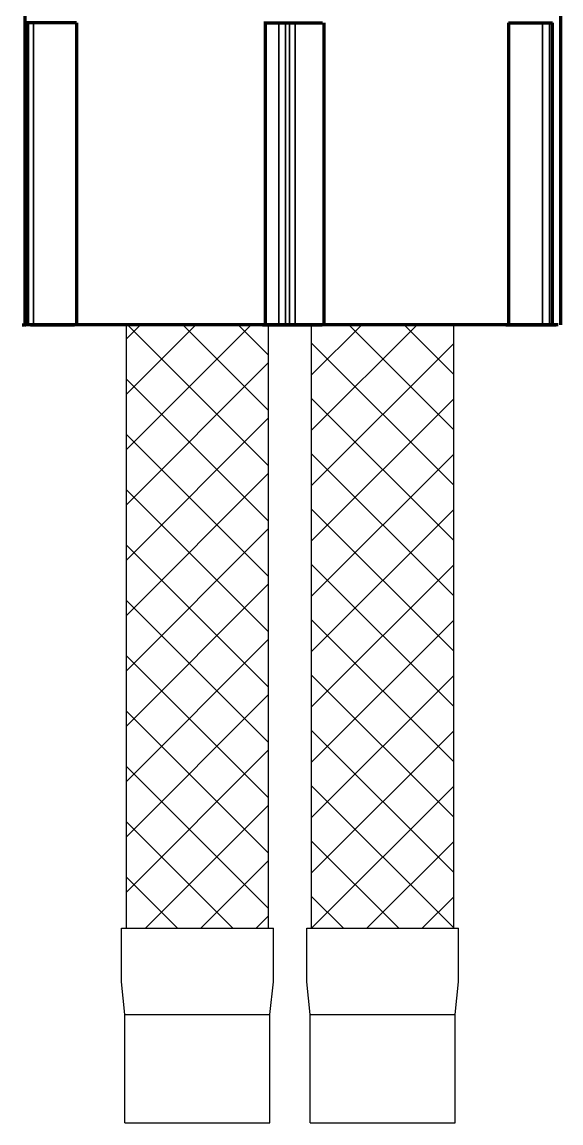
# Model space of a CAD drawing. Header units: millimetres. Extents: x 4859 to 5453, y 1404 to 2244.
# Drawn here: x 4990.7 to 5034.4, y 1496.1 to 1585.4 of the extents above; entities that cross this region are included whole.
import ezdxf

# ---------------------------------------------------------------- set-up
doc = ezdxf.new("R2010")
doc.units = ezdxf.units.MM
doc.layers.add('7_ALL_FEATURES', color=7, linetype='Continuous')

msp = doc.modelspace()

# ---------------------------------------------------------------- linework, layer by layer
at = {"linetype": 'Continuous', "lineweight": 70, "extrusion": (0, 1, 0)}
for p, q in [((4990.92, 1600.847), (4990.92, 1560.847)), ((5034.42, 1560.847), (5034.42, 1600.847)), ((4990.981, 1585.347), (4991.061, 1585.347)), ((4990.981, 1585.347), (4990.981, 1560.847)), ((4991.221, 1585.347), (4991.061, 1585.347)), ((4991.625, 1585.347), (4991.221, 1585.347)), ((4995.102, 1585.347), (4991.625, 1585.347)), ((4995.102, 1585.347), (4995.102, 1560.847)), ((5010.313, 1585.347), (5011.41, 1585.347)), ((5010.422, 1585.347), (5010.422, 1560.847)), ((5011.41, 1585.347), (5011.96, 1585.347)), ((5011.96, 1585.347), (5012.281, 1585.347)), ((5012.281, 1585.347), (5012.733, 1585.347)), ((5012.733, 1585.347), (5015.063, 1585.347)), ((5015.173, 1585.347), (5015.173, 1560.847)), ((5030.173, 1585.347), (5032.908, 1585.347)), ((5030.173, 1585.347), (5030.173, 1560.847)), ((5032.908, 1585.347), (5033.496, 1585.347)), ((5033.496, 1585.347), (5033.656, 1585.347)), ((5033.656, 1585.347), (5033.737, 1585.347)), ((5033.737, 1560.847), (5033.737, 1585.347)), ((4990.682, 1560.847), (4990.743, 1560.847)), ((4990.743, 1560.847), (4990.861, 1560.847)), ((4990.743, 1560.847), (4990.824, 1560.847)), ((4990.904, 1560.847), (4990.824, 1560.847)), ((4990.984, 1560.847), (4990.824, 1560.847)), ((4992.499, 1560.847), (4990.861, 1560.847)), ((4990.904, 1560.847), (4990.984, 1560.847)), ((4991.388, 1560.847), (4990.984, 1560.847)), ((4991.388, 1560.847), (4990.984, 1560.847)), ((4991.366, 1560.847), (4991.446, 1560.847)), ((4991.388, 1560.847), (4994.864, 1560.847)), ((4994.864, 1560.847), (4991.388, 1560.847)), ((4991.398, 1560.847), (4992.544, 1560.847)), ((4991.526, 1560.847), (4991.446, 1560.847)), ((4991.526, 1560.847), (4991.606, 1560.847)), ((4991.606, 1560.847), (4992.194, 1560.847)), ((4994.929, 1560.847), (4992.194, 1560.847)), ((4994.864, 1560.847), (4992.499, 1560.847)), ((4992.544, 1560.847), (4994.929, 1560.847)), ((5010.002, 1560.847), (4994.864, 1560.847)), ((5029.935, 1560.847), (5009.579, 1560.847)), ((5014.935, 1560.847), (5010.185, 1560.847)), ((5010.185, 1560.847), (5011.282, 1560.847)), ((5010.185, 1560.847), (5011.282, 1560.847)), ((5012.625, 1560.847), (5010.295, 1560.847)), ((5010.295, 1560.847), (5015.045, 1560.847)), ((5011.832, 1560.847), (5011.282, 1560.847)), ((5011.282, 1560.847), (5011.832, 1560.847)), ((5011.993, 1560.847), (5011.832, 1560.847)), ((5011.832, 1560.847), (5012.153, 1560.847)), ((5011.993, 1560.847), (5012.153, 1560.847)), ((5012.605, 1560.847), (5012.153, 1560.847)), ((5012.153, 1560.847), (5012.605, 1560.847)), ((5012.605, 1560.847), (5014.935, 1560.847)), ((5012.605, 1560.847), (5014.935, 1560.847)), ((5012.625, 1560.847), (5013.077, 1560.847)), ((5013.238, 1560.847), (5013.077, 1560.847)), ((5013.238, 1560.847), (5013.398, 1560.847)), ((5013.398, 1560.847), (5013.948, 1560.847)), ((5015.045, 1560.847), (5013.948, 1560.847)), ((5029.935, 1560.847), (5032.671, 1560.847)), ((5032.321, 1560.847), (5029.935, 1560.847)), ((5029.935, 1560.847), (5032.671, 1560.847)), ((5033.477, 1560.847), (5030.001, 1560.847)), ((5030.001, 1560.847), (5032.366, 1560.847)), ((5033.467, 1560.847), (5032.321, 1560.847)), ((5032.366, 1560.847), (5034.004, 1560.847)), ((5033.259, 1560.847), (5032.671, 1560.847)), ((5032.671, 1560.847), (5033.259, 1560.847)), ((5033.339, 1560.847), (5033.259, 1560.847)), ((5033.259, 1560.847), (5033.419, 1560.847)), ((5033.339, 1560.847), (5033.419, 1560.847)), ((5033.499, 1560.847), (5033.419, 1560.847)), ((5033.419, 1560.847), (5033.499, 1560.847)), ((5033.477, 1560.847), (5033.881, 1560.847)), ((5034.182, 1560.847), (5033.499, 1560.847)), ((5033.961, 1560.847), (5033.881, 1560.847)), ((5033.961, 1560.847), (5034.041, 1560.847)), ((5034.122, 1560.847), (5034.004, 1560.847))]:
    msp.add_line(p, q, dxfattribs=at)
at = {"linetype": 'Continuous', "lineweight": 35, "extrusion": (0, 1, 0)}
for p, q in [((4991.061, 1585.347), (4991.061, 1560.847)), ((4991.221, 1585.347), (4991.221, 1560.847)), ((4991.625, 1585.347), (4991.625, 1560.847)), ((5011.52, 1585.347), (5011.52, 1560.847)), ((5012.07, 1585.347), (5012.07, 1560.847)), ((5012.39, 1585.347), (5012.39, 1560.847)), ((5012.842, 1585.347), (5012.842, 1560.847)), ((5032.908, 1585.347), (5032.908, 1560.847)), ((5033.496, 1585.347), (5033.496, 1560.847)), ((5033.656, 1585.347), (5033.656, 1560.847))]:
    msp.add_line(p, q, dxfattribs=at)
at = {"linetype": 'Continuous'}
for p, q in [((4999.152, 1559.714), (5000.285, 1560.847)), ((4999.152, 1555.223), (5004.775, 1560.847)), ((4999.152, 1550.733), (5009.265, 1560.847)), ((5010.678, 1549.399), (4999.23, 1560.847)), ((5010.678, 1553.889), (5003.72, 1560.847)), ((5010.678, 1558.379), (5008.21, 1560.847)), ((5014.187, 1556.788), (5018.246, 1560.847)), ((5014.187, 1552.298), (5022.736, 1560.847)), ((5025.713, 1552.324), (5017.191, 1560.847)), ((5025.713, 1556.814), (5021.681, 1560.847)), ((5025.713, 1547.834), (5014.187, 1559.361)), ((5014.187, 1547.808), (5025.713, 1559.334)), ((4999.152, 1546.243), (5010.678, 1557.77)), ((5010.678, 1544.909), (4999.152, 1556.435)), ((5025.713, 1543.344), (5014.187, 1554.871)), ((5014.187, 1543.318), (5025.713, 1554.844)), ((4999.152, 1541.753), (5010.678, 1553.28)), ((5010.678, 1540.418), (4999.152, 1551.945)), ((5025.713, 1538.854), (5014.187, 1550.381)), ((5014.187, 1538.827), (5025.713, 1550.354)), ((4999.152, 1537.263), (5010.678, 1548.79)), ((5010.678, 1535.928), (4999.152, 1547.455)), ((5025.713, 1534.364), (5014.187, 1545.891)), ((5014.187, 1534.337), (5025.713, 1545.864)), ((4999.152, 1532.773), (5010.678, 1544.3)), ((5010.678, 1531.438), (4999.152, 1542.965)), ((5025.713, 1529.874), (5014.187, 1541.4)), ((5014.187, 1529.847), (5025.713, 1541.374)), ((4999.152, 1528.283), (5010.678, 1539.809)), ((5010.678, 1526.948), (4999.152, 1538.475)), ((5025.713, 1525.384), (5014.187, 1536.91)), ((5014.187, 1525.357), (5025.713, 1536.884)), ((4999.152, 1523.793), (5010.678, 1535.319)), ((5010.678, 1522.458), (4999.152, 1533.985)), ((5025.713, 1520.893), (5014.187, 1532.42)), ((5014.187, 1520.867), (5025.713, 1532.394)), ((4999.152, 1519.302), (5010.678, 1530.829)), ((5010.678, 1517.968), (4999.152, 1529.495)), ((5025.713, 1516.403), (5014.187, 1527.93)), ((5014.187, 1516.377), (5025.713, 1527.903)), ((4999.152, 1514.812), (5010.678, 1526.339)), ((5010.678, 1513.478), (4999.152, 1525.004)), ((5025.713, 1511.913), (5014.187, 1523.44)), ((5014.187, 1511.887), (5025.713, 1523.413)), ((5000.714, 1511.885), (5010.678, 1521.849)), ((5007.781, 1511.885), (4999.152, 1520.514)), ((5021.252, 1511.885), (5014.187, 1518.95)), ((5018.675, 1511.885), (5025.713, 1518.923)), ((5005.204, 1511.885), (5010.678, 1517.359)), ((5003.291, 1511.885), (4999.152, 1516.024)), ((5016.762, 1511.885), (5014.187, 1514.46)), ((5023.165, 1511.885), (5025.713, 1514.433)), ((5009.694, 1511.885), (5010.678, 1512.869))]:
    msp.add_line(p, q, dxfattribs=at)
for p, q in [((5029.935, 1560.847), (5014.935, 1560.847)), ((5013.786, 1511.885), (5026.114, 1511.885))]:
    msp.add_line(p, q)
at = {"linetype": 'Continuous', "lineweight": 70, "extrusion": (0, 1, 0)}
msp.add_point((5012.615, 1560.847), dxfattribs=at)
at = {"layer": '7_ALL_FEATURES', "color": 7, "linetype": 'Continuous'}
for p, q in [((4999.152, 1511.885), (4999.152, 1560.847)), ((5010.678, 1511.885), (5010.678, 1560.847)), ((5014.187, 1511.885), (5014.187, 1560.847)), ((5025.713, 1511.885), (5025.713, 1560.847)), ((4998.751, 1507.515), (4998.751, 1511.885)), ((4998.751, 1511.885), (5011.079, 1511.885)), ((5011.079, 1507.515), (5011.079, 1511.885)), ((5013.786, 1507.515), (5013.786, 1511.885)), ((5026.114, 1507.515), (5026.114, 1511.885)), ((4999.031, 1504.868), (4998.751, 1507.515)), ((5010.799, 1504.868), (5011.079, 1507.515)), ((5014.066, 1504.868), (5013.786, 1507.515)), ((5025.834, 1504.868), (5026.114, 1507.515)), ((4999.031, 1496.073), (4999.031, 1504.868)), ((4999.031, 1504.868), (5010.799, 1504.868)), ((5010.799, 1496.073), (5010.799, 1504.868)), ((5014.066, 1504.868), (5025.834, 1504.868)), ((5014.066, 1496.073), (5014.066, 1504.868)), ((5025.834, 1496.073), (5025.834, 1504.868)), ((4999.031, 1496.073), (5010.799, 1496.073)), ((5014.066, 1496.073), (5025.834, 1496.073))]:
    msp.add_line(p, q, dxfattribs=at)

doc.saveas('drawing.dxf')
